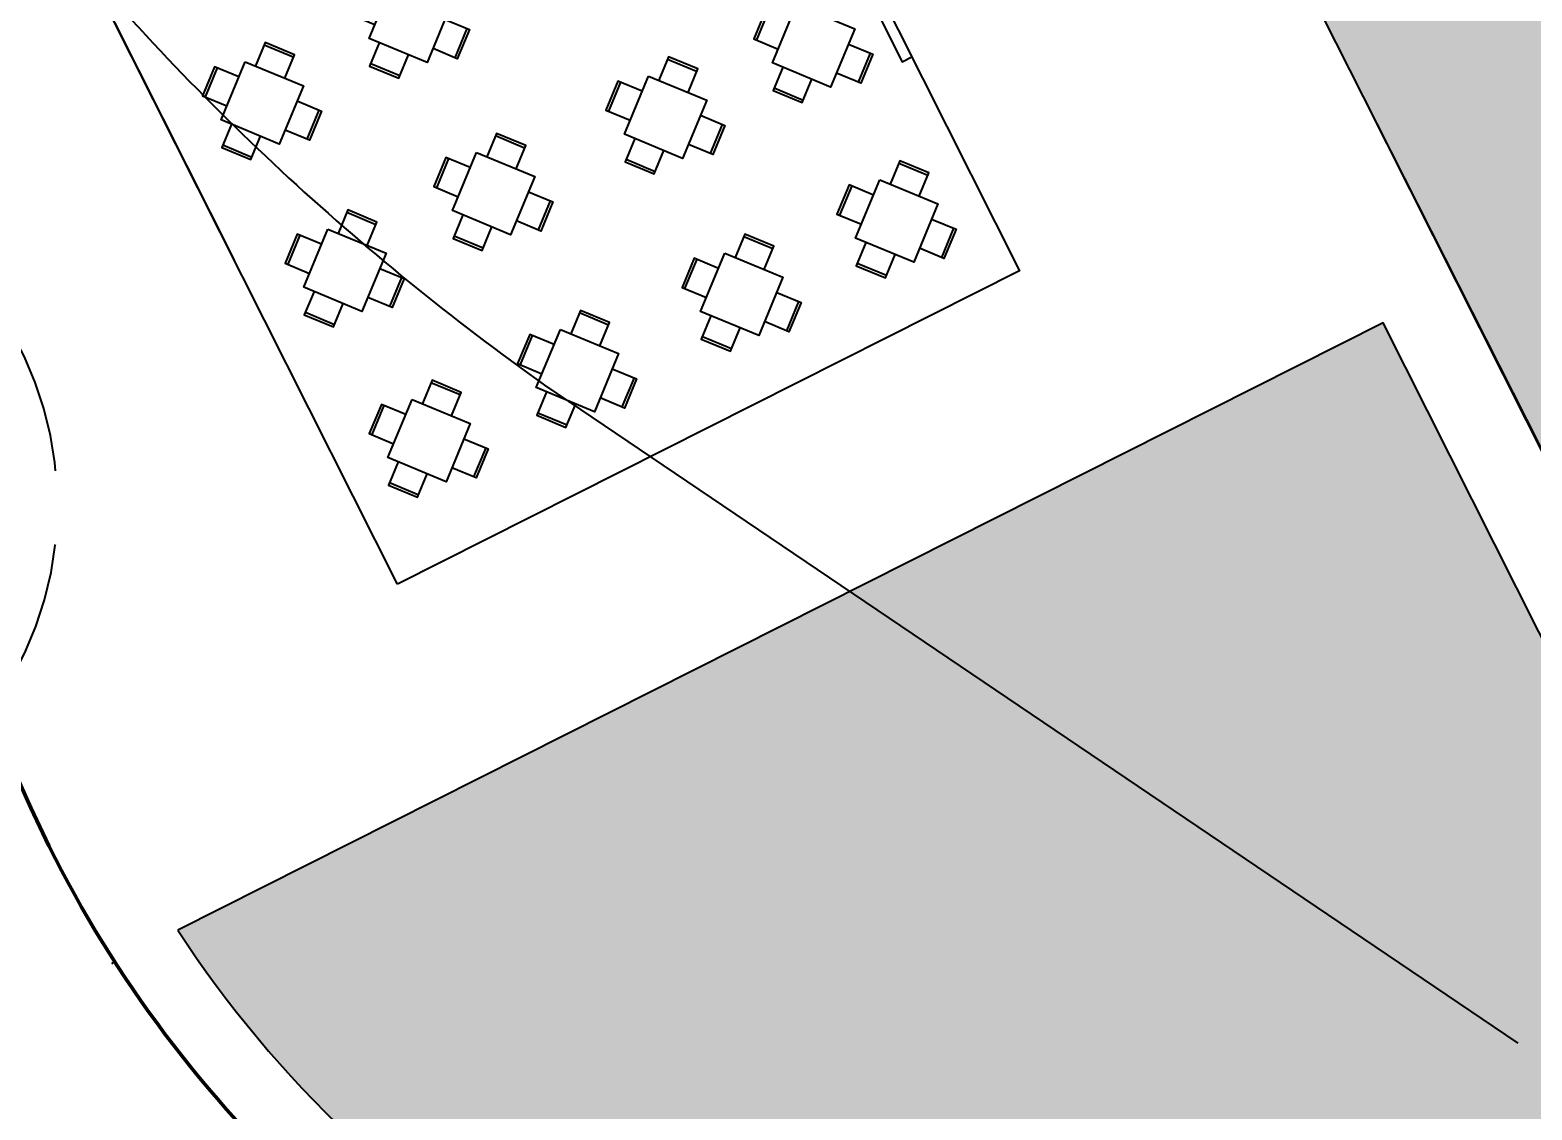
# Model space of a CAD drawing. Header units: millimetres. Extents: x 460 to 723, y 360 to 962.
# Drawn here: x 600.63 to 633.02, y 446.7 to 469.98 of the extents above; entities that cross this region are included whole.
import ezdxf

# ---------------------------------------------------------------- set-up
doc = ezdxf.new("R2010")
doc.units = ezdxf.units.MM
doc.linetypes.add('HIDDEN2', pattern=[4.7625, 3.175, -1.5875])
doc.layers.get('0').update_dxf_attribs({"true_color": 0xc2ced6})
for name, color, linetype in [('00_Cotas', 2, 'Continuous'), ('00_EJE VIAL', 253, 'HIDDEN2'), ('0_RETIROS', 84, 'Continuous'), ('5', 5, 'Continuous'), ('A_Muebles', 2, 'Continuous')]:
    doc.layers.add(name, color=color, linetype=linetype)
doc.layers.add('LOTES_MENORCA', color=250, linetype='Continuous', lineweight=50)
doc.layers.add('Menorca-Parques-A-Arboles', color=74, linetype='Continuous', lineweight=18)
doc.styles.get("Standard").update_dxf_attribs({"font": 'arial.ttf'})
doc.dimstyles.new('cotas cuneo', dxfattribs={"dimscale": 0, "dimtxt": 1, "dimasz": 0, "dimexe": 2, "dimexo": 1.25, "dimgap": 1, "dimtad": 0, "dimlfac": 1, "dimzin": 4, "dimdsep": 46, "dimtxsty": 'Standard', "dimblk": 'NONE', "dimcen": 0, "dimse1": 1, "dimse2": 1, "dimsd1": 1, "dimsd2": 1, "dimclrt": 2, "dimazin": 0, "dimtfac": 1, "dimtix": 1, "dimtmove": 0, "dimatfit": 0, "dimldrblk": 'NONE', "dimfxl": 1, "dimarcsym": 0})

# ---------------------------------------------------------------- blocks, each defined once
blk = doc.blocks.new('MESA')
at = {"layer": 'A_Muebles'}
for p, q in [((0.406, 0.714), (-0.039, 0.783)), ((-0.645, 0.374), (-0.714, -0.071)), ((0.81, -0.307), (0.879, 0.138)), ((0.165, -0.842), (-0.28, -0.773))]:
    blk.add_line(p, q, dxfattribs=at)
for points in [[(0.354, 0.381), (0.412, 0.754), (-0.033, 0.823), (-0.091, 0.45)], [(-0.328, 0.325), (-0.685, 0.38), (-0.753, -0.065), (-0.396, -0.12)], [(0.493, -0.258), (0.85, -0.313), (0.919, 0.132), (0.562, 0.187)], [(0.217, -0.508), (0.159, -0.881), (-0.286, -0.812), (-0.228, -0.44)]]:
    blk.add_lwpolyline(points, dxfattribs=at)
at = {"layer": 'A_Muebles', "elevation": 0}
blk.add_lwpolyline([(0.586, 0.345), (0.449, -0.544), (-0.441, -0.407), (-0.303, 0.483), (0.586, 0.345)], dxfattribs=at)
blk = doc.blocks.new('*D336')
at = {"layer": 'Defpoints', "color": 0, "transparency": 16777216}
for p in [(621.019, 509.136), (616.769, 506.995), (655.967, 429.177)]:
    blk.add_point(p, dxfattribs=at)
at = {"layer": '00_Cotas', "color": 2, "transparency": 16777216, "insert": (640.618, 470.227), "char_height": 3, "attachment_point": 5, "rotation": 296.7351}
blk.add_mtext('87.13', dxfattribs=at)
blk = doc.blocks.new('_None')

msp = doc.modelspace()

# ---------------------------------------------------------------- hatches: boundary and pattern name
at = {"layer": 'LOTES_MENORCA', "true_color": 0x105689}
h = msp.add_hatch(dxfattribs=at)
h.set_pattern_fill('ANSI31', color=146, scale=0.452912, angle=79.5252)
h.set_pattern_definition([(124.525211713, (7174131.3193, -10854872.3002), (-1.1847325734, -0.81501193148), [])])
edge = h.paths.add_edge_path()
edge.add_line((679.699, 645.024), (635.12, 642.624))
edge.add_line((635.12, 642.624), (639.255, 528.193))
edge.add_arc((603.653, 543.432), 38.726, 289.7967, 336.8261, ccw=False)
edge.add_line((616.769, 506.995), (655.967, 429.177))
edge.add_line((655.967, 429.177), (685.456, 440.793))
edge.add_line((685.456, 440.793), (679.699, 645.024))
at = {"layer": 'Menorca-Parques-A-Arboles', "lineweight": 5, "true_color": 0x148b29, "transparency": 33554687}
h = msp.add_hatch(color=104, dxfattribs=at)
h.dxf.hatch_style = 1
edge = h.paths.add_edge_path()
edge.add_line((643.482, 440.712), (625.863, 475.505))
edge.add_line((625.863, 475.505), (627.219, 476.188))
edge.add_line((627.219, 476.188), (614.459, 501.52))
edge.add_line((614.459, 501.52), (602.642, 495.568))
edge.add_line((602.642, 495.568), (602.596, 502.835))
edge.add_line((602.596, 502.835), (606.172, 503.582))
edge.add_arc((595.364, 555.305), 52.84, 281.8031, 293.8978)
edge.add_line((616.769, 506.995), (648.806, 443.394))
edge.add_line((648.806, 443.394), (643.482, 440.712))
h = msp.add_hatch(color=104, dxfattribs=at)
h.dxf.hatch_style = 1
edge = h.paths.add_edge_path()
edge.add_arc((624.336, 463.981), 24.516, 213.1578, 240.2223)
edge.add_line((612.161, 442.701), (634.507, 427.606))
edge.add_line((634.507, 427.606), (636.704, 430.858))
edge.add_line((636.704, 430.858), (634.321, 432.468))
edge.add_line((634.321, 432.468), (638.039, 437.971))
edge.add_line((638.039, 437.971), (641.804, 439.868))
edge.add_line((641.804, 439.868), (629.815, 463.67))
edge.add_line((629.815, 463.67), (603.812, 450.572))

# ---------------------------------------------------------------- linework, layer by layer
at = {"color": 252, "true_color": 0x939598, "elevation": -8.17}
msp.add_lwpolyline([(643.482, 440.712), (625.863, 475.505), (627.219, 476.188), (614.459, 501.52), (602.642, 495.568), (602.596, 502.835), (606.172, 503.582, 0.052822), (616.769, 506.995), (648.806, 443.394)], format="xyb", close=True, dxfattribs=at)
for points in [[(643.422, 440.683), (629.395, 468.529)], [(621.971, 464.79), (608.554, 458.032)]]:
    msp.add_lwpolyline(points, dxfattribs=at)
for points in [[(603.812, 450.572, 0.118643), (612.161, 442.701), (634.507, 427.606), (636.704, 430.858), (634.321, 432.468), (638.039, 437.971), (641.804, 439.868), (629.815, 463.67), (603.812, 450.572)], [(599.556, 456.026, 0.186691), (611.361, 441.42)]]:
    msp.add_lwpolyline(points, format="xyb", dxfattribs=at)
at = {"layer": '00_EJE VIAL', "elevation": -8.17}
msp.add_lwpolyline([(599.133, 464.942, -0.744191), (591.99, 452.387)], format="xyb", dxfattribs=at)
at = {"layer": '0_RETIROS', "color": 250, "ltscale": 0.05, "elevation": -8.17}
msp.add_lwpolyline([(601.005, 472.292, 0.066163), (611.727, 462.327), (632.721, 448.139)], format="xyb", dxfattribs=at)
at = {"layer": '5', "color": 210, "linetype": 'Continuous', "elevation": -8.17}
msp.add_lwpolyline([(608.554, 458.032), (600.902, 473.223), (605.893, 475.724), (602.728, 482.039), (602.665, 491.961), (610.45, 495.882), (609.675, 497.42), (613.787, 499.492), (615.623, 495.847), (614.59, 495.327), (616.315, 491.902), (617.348, 492.423), (625.192, 476.857), (617.784, 473.106), (621.971, 464.79)], close=True, dxfattribs=at)
at = {"layer": '5', "linetype": 'Continuous', "elevation": -8.17}
for points in [[(600.902, 473.223), (605.032, 465.023)], [(617.479, 473.206), (619.437, 469.3), (619.647, 469.405)], [(602.456, 449.888), (602.381, 449.851)]]:
    msp.add_lwpolyline(points, dxfattribs=at)
at = {"layer": 'LOTES_MENORCA', "elevation": -8.17}
msp.add_lwpolyline([(636.158, 424.668), (642.058, 433.403), (651.455, 438.136), (616.769, 506.995, -0.052822), (606.172, 503.582), (602.596, 502.835), (598.072, 501.89), (598.318, 463.338, 0.071604), (599.556, 456.026, 0.186691), (611.361, 441.42)], format="xyb", close=True, dxfattribs=at)

# ---------------------------------------------------------------- block references
at = {"layer": '5', "linetype": 'Continuous', "xscale": 1.509708263131599, "yscale": 1.509708263131599, "zscale": 1.509708263131599, "rotation": 76.25153400018958}
for p in [(608.755, 470.075, -8.17), (617.456, 469.546, -8.17), (605.564, 468.318, -8.17), (614.264, 468.009, -8.17), (610.554, 466.36, -8.17), (619.251, 465.769, -8.17), (607.346, 464.708, -8.17), (615.909, 464.188, -8.17), (612.362, 462.544, -8.17), (609.162, 461.036, -8.17)]:
    msp.add_blockref('MESA', p, dxfattribs=at)

# ---------------------------------------------------------------- dimensions: what is measured, and where the dimension line sits
at = {"layer": '00_Cotas'}
dim = msp.add_aligned_dim(p1=(655.967, 429.177, -8.17), p2=(616.769, 506.995, -8.17), distance=-4.758, dimstyle='cotas cuneo', override={"dimscale": 1, "dimtxt": 3}, dxfattribs=at)
dim.commit()
dim.dimension.update_dxf_attribs({"geometry": '*D336', "text_midpoint": (640.618, 470.227, -8.17)})

doc.saveas('drawing.dxf')
